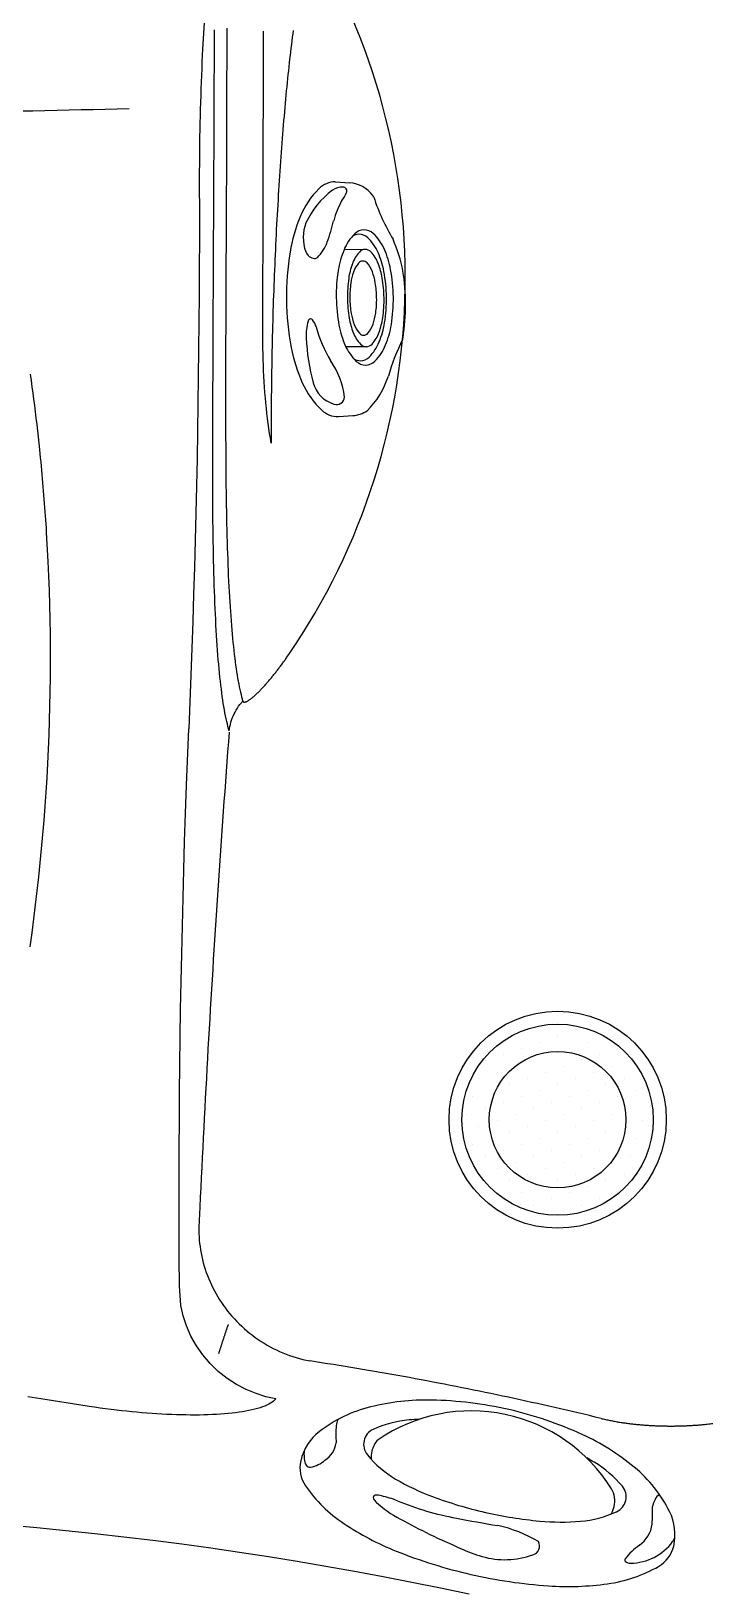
# Model space of a CAD drawing. Extents: x 832 to 912, y 781 to 934.
# Drawn here: x 856.48 to 868.95, y 820.45 to 848.98 of the extents above; entities that cross this region are included whole.
import ezdxf

# ---------------------------------------------------------------- set-up
doc = ezdxf.new("R2010")
doc.units = 0
doc.header["$MEASUREMENT"] = 0
for name, color, linetype in [('1', 4, 'Continuous'), ('DIM', 3, 'Continuous'), ('SPA', 2, 'Continuous')]:
    doc.layers.add(name, color=color, linetype=linetype)

# ---------------------------------------------------------------- blocks, each defined once
blk = doc.blocks.new('94JET')
at = {"layer": '1', "color": 2}
for p, q in [((0.921, 2.15), (1.187, 2.128)), ((1.45, 0.905), (1.065, 0.905)), ((1.45, -0.876), (1.076, -0.876)), ((0.921, -2.15), (1.195, -2.132))]:
    blk.add_line(p, q, dxfattribs=at)
blk.add_lwpolyline([(0.921, 2.15, 0.194525), (0.62, 2.028, 0.099704), (0.27, 1.52, 0.05735), (0.077, 0.875, 0.043939), (0, 0, 0.043939), (0.077, -0.875, 0.05735), (0.27, -1.52, 0.099704), (0.62, -2.028, 0.194525), (0.921, -2.15, 0.194525)], format="xyb", dxfattribs=at)
for points in [[(1.956, 0.027, 0.043317), (1.912, 0.531, 0.056661), (1.803, 0.902, 0.099192), (1.604, 1.195, 0.196409), (1.433, 1.265, 0.196409), (1.263, 1.195, 0.099192), (1.064, 0.902, 0.056661), (0.954, 0.531, 0.043317), (0.911, 0.027, 0.043317), (0.954, -0.477, 0.056661), (1.064, -0.849, 0.099192), (1.263, -1.142, 0.196409), (1.433, -1.211, 0.196409), (1.604, -1.142, 0.099192), (1.803, -0.849, 0.056661), (1.912, -0.477, 0.043317)], [(1.45, -0.876, 0.211502), (1.556, -0.829, 0.094638), (1.687, -0.615, 0.051331), (1.756, -0.349, 0.038645), (1.785, 0.015, 0.038645), (1.756, 0.378, 0.051331), (1.687, 0.644, 0.094638), (1.556, 0.858, 0.211502), (1.45, 0.905, 0.211502), (1.344, 0.858, 0.094638), (1.213, 0.644, 0.051331), (1.143, 0.378, 0.038645), (1.115, 0.015, 0.038645), (1.143, -0.349, 0.051331), (1.213, -0.615, 0.094638), (1.344, -0.829, 0.211502)]]:
    blk.add_lwpolyline(points, format="xyb", close=True, dxfattribs=at)
at = {"layer": '1', "color": 3}
for points in [[(1.83, 0.027, 0.043317), (1.789, 0.498, 0.056661), (1.686, 0.846, 0.099192), (1.5, 1.12, 0.196409), (1.341, 1.185, 0.139465), (1.221, 1.151, 0.099192)], [(1.221, -1.097, 0.139465), (1.341, -1.131, 0.196409), (1.5, -1.066, 0.099192), (1.686, -0.792, 0.056661), (1.789, -0.445, 0.043317), (1.83, 0.027, 0.043317)]]:
    blk.add_lwpolyline(points, format="xyb", dxfattribs=at)
blk.add_lwpolyline([(1.405, -0.664, 0.216678), (1.482, -0.629, 0.092908), (1.578, -0.465, 0.049579), (1.629, -0.263, 0.037156), (1.65, 0.015, 0.037156), (1.629, 0.292, 0.049579), (1.578, 0.494, 0.092908), (1.482, 0.658, 0.216678), (1.405, 0.693, 0.216678), (1.328, 0.658, 0.092908), (1.232, 0.494, 0.049579), (1.18, 0.292, 0.037156), (1.16, 0.015, 0.037156), (1.18, -0.263, 0.049579), (1.232, -0.465, 0.092908), (1.328, -0.629, 0.216678)], format="xyb", close=True, dxfattribs=at)
for centre, radius, start, end in [((1.783, 0.735), 1.56, 125.9518, 154.4901), ((1.062, 1.678), 0.375, 90.333, 121.4248), ((1.061, 1.984), 0.0685, 330.254, 90.9551), ((2.518, 0.959), 1.705, 150.2332, 163.6622), ((0.571, 2.169), 0.592, 322.0648, 338.2692), ((-3.065, 2.471), 4.079, 339.6279, 345.3447), ((1.083, 1.125), 0.762, 158.3465, 199.0444), ((0.542, 0.942), 0.19, 200.0641, 264.4059), ((0.063, 1.308), 0.743, 313.5517, 339.6906), ((0.53, 0.818), 0.0654, 264.4059, 313.5517), ((1.29, -0.659), 0.939, 163.5628, 182.5916), ((0.458, -0.416), 0.0728, 137.8056, 161.5776), ((0.436, -0.396), 0.042, 36.1572, 137.8056), ((0.053, -0.676), 0.517, 19.6286, 36.1572), ((2.77, 0.041), 2.296, 193.6863, 210.4486), ((4.122, -0.595), 3.771, 181.612, 194.2575), ((-0.393, -1.943), 1.44, 5.8985, 34.7447), ((1.007, -1.384), 0.558, 194.4882, 252.9172), ((0.894, -1.781), 0.146, 249.6717, 354.5827)]:
    blk.add_arc(centre, radius, start, end, dxfattribs=at)
at = {"layer": '1', "color": 2}
for centre, radius, start, end in [((1.139, 1.557), 0.573, 35.9872, 85.3803), ((1.506, 1.824), 0.119, 17.5387, 35.9872), ((5.326, 3.031), 3.886, 197.5387, 210.0725), ((-0.387, 0.06), 2.563, 9.9192, 23.5403), ((-1.707, -0.062), 3.886, 350.2358, 8.3326), ((5.966, -2.677), 4.308, 153.4774, 163.0192), ((2.005, -0.701), 0.119, 333.4774, 350.2358), ((0.343, -0.913), 1.586, 314.1906, 341.365), ((1.155, -1.578), 0.556, 273.3737, 301.881)]:
    blk.add_arc(centre, radius, start, end, dxfattribs=at)
blk = doc.blocks.new('*X5')
at = {"color": 0}
for p, q in [((200.597, 336.892), (200.597, 336.892)), ((200.332, 336.627), (200.332, 336.627)), ((200.995, 336.76), (200.995, 336.76)), ((201.393, 336.627), (201.393, 336.627)), ((199.404, 336.229), (199.404, 336.229)), ((199.669, 336.494), (199.669, 336.494)), ((200.067, 336.362), (200.067, 336.362)), ((200.465, 336.229), (200.465, 336.229)), ((200.73, 336.494), (200.73, 336.494)), ((201.128, 336.362), (201.128, 336.362)), ((201.525, 336.229), (201.525, 336.229)), ((201.791, 336.494), (201.791, 336.494)), ((202.188, 336.362), (202.188, 336.362)), ((202.586, 336.229), (202.586, 336.229)), ((199.802, 336.097), (199.802, 336.097)), ((200.2, 335.964), (200.2, 335.964)), ((200.863, 336.097), (200.863, 336.097)), ((201.26, 335.964), (201.26, 335.964)), ((201.923, 336.097), (201.923, 336.097)), ((202.321, 335.964), (202.321, 335.964)), ((199.272, 335.566), (199.272, 335.566)), ((199.537, 335.832), (199.537, 335.832)), ((199.934, 335.699), (199.934, 335.699)), ((200.332, 335.566), (200.332, 335.566)), ((200.597, 335.832), (200.597, 335.832)), ((200.995, 335.699), (200.995, 335.699)), ((201.393, 335.566), (201.393, 335.566)), ((201.658, 335.832), (201.658, 335.832)), ((202.056, 335.699), (202.056, 335.699)), ((202.454, 335.566), (202.454, 335.566)), ((202.719, 335.832), (202.719, 335.832)), ((199.006, 335.301), (199.006, 335.301)), ((199.669, 335.434), (199.669, 335.434)), ((200.067, 335.301), (200.067, 335.301)), ((200.73, 335.434), (200.73, 335.434)), ((201.128, 335.301), (201.128, 335.301)), ((201.791, 335.434), (201.791, 335.434)), ((202.188, 335.301), (202.188, 335.301)), ((202.851, 335.434), (202.851, 335.434)), ((199.139, 334.903), (199.139, 334.903)), ((199.404, 335.169), (199.404, 335.169)), ((199.802, 335.036), (199.802, 335.036)), ((200.2, 334.903), (200.2, 334.903)), ((200.465, 335.169), (200.465, 335.169)), ((200.863, 335.036), (200.863, 335.036)), ((201.26, 334.903), (201.26, 334.903)), ((201.525, 335.169), (201.525, 335.169)), ((201.923, 335.036), (201.923, 335.036)), ((202.321, 334.903), (202.321, 334.903)), ((202.586, 335.169), (202.586, 335.169)), ((202.984, 335.036), (202.984, 335.036)), ((199.272, 334.506), (199.272, 334.506)), ((199.537, 334.771), (199.537, 334.771)), ((199.934, 334.638), (199.934, 334.638)), ((200.332, 334.506), (200.332, 334.506)), ((200.597, 334.771), (200.597, 334.771)), ((200.995, 334.638), (200.995, 334.638)), ((201.393, 334.506), (201.393, 334.506)), ((201.658, 334.771), (201.658, 334.771)), ((202.056, 334.638), (202.056, 334.638)), ((202.454, 334.506), (202.454, 334.506)), ((202.719, 334.771), (202.719, 334.771)), ((199.006, 334.241), (199.006, 334.241)), ((199.669, 334.373), (199.669, 334.373)), ((200.067, 334.241), (200.067, 334.241)), ((200.73, 334.373), (200.73, 334.373)), ((201.128, 334.241), (201.128, 334.241)), ((201.791, 334.373), (201.791, 334.373)), ((202.188, 334.241), (202.188, 334.241)), ((202.851, 334.373), (202.851, 334.373)), ((199.404, 334.108), (199.404, 334.108)), ((199.802, 333.975), (199.802, 333.975)), ((200.2, 333.843), (200.2, 333.843)), ((200.465, 334.108), (200.465, 334.108)), ((200.863, 333.975), (200.863, 333.975)), ((201.26, 333.843), (201.26, 333.843)), ((201.525, 334.108), (201.525, 334.108)), ((201.923, 333.975), (201.923, 333.975)), ((202.321, 333.843), (202.321, 333.843)), ((202.586, 334.108), (202.586, 334.108)), ((199.537, 333.71), (199.537, 333.71)), ((199.934, 333.578), (199.934, 333.578)), ((200.597, 333.71), (200.597, 333.71)), ((200.995, 333.578), (200.995, 333.578)), ((201.658, 333.71), (201.658, 333.71)), ((202.056, 333.578), (202.056, 333.578)), ((199.669, 333.312), (199.669, 333.312)), ((200.067, 333.18), (200.067, 333.18)), ((200.332, 333.445), (200.332, 333.445)), ((200.73, 333.312), (200.73, 333.312)), ((201.128, 333.18), (201.128, 333.18)), ((201.393, 333.445), (201.393, 333.445)), ((201.791, 333.312), (201.791, 333.312)), ((202.454, 333.445), (202.454, 333.445)), ((200.465, 333.047), (200.465, 333.047)), ((200.863, 332.915), (200.863, 332.915)), ((201.525, 333.047), (201.525, 333.047))]:
    blk.add_line(p, q, dxfattribs=at)
blk = doc.blocks.new('DRAIN')
at = {"layer": '1', "color": 2}
for radius in [1.75, 1.25]:
    blk.add_circle((0, 0), radius, dxfattribs=at)
at = {"layer": '1', "color": 3, "xscale": 0.8339416050646733, "yscale": 0.8339416050646733, "zscale": 0.8339416050646733}
blk.add_blockref('*X5', (-167.604, -279.291), dxfattribs=at)
blk = doc.blocks.new('LIGHT')
at = {"layer": '1', "color": 3}
for points in [[(2.026, 2.207, 0.13592), (1.794, 2.271, 0.082714), (1.648, 2.247, 0.082714)], [(1.648, -2.252, 0.082714), (1.794, -2.276, 0.189957), (2.102, -2.155)]]:
    blk.add_lwpolyline(points, format="xyb", dxfattribs=at)
for centre, radius, start, end in [((1.592, 2.879), 0.603, 95.8939, 118.7393), ((1.351, 3.325), 0.0962, 120.8909, 197.2751), ((1.739, 3.497), 0.517, 202.7326, 235.2979), ((1.767, 3.411), 0.47, 226.2502, 274.1869), ((2.415, 0.966), 2.069, 98.4951, 107.2413), ((2.135, 2.441), 0.572, 81.4651, 92.6384), ((1.143, 1.847), 0.277, 133.3005, 150.1209), ((0.983, 2.017), 0.0434, 15.6536, 133.3005), ((0.678, 1.932), 0.36, 357.2297, 15.6536), ((2.698, 0.962), 2.066, 150.3077, 165.1029), ((-0.736, 1.892), 1.773, 350.9444, 0.7444), ((12.717, -1.922), 12.491, 164.136, 169.7962), ((6.071, 0.735), 5.131, 170.1534, 182.7294), ((2.791, -0.246), 2.428, 167.2138, 177.1293), ((27.369, 1.315), 26.436, 181.7867, 183.4512), ((1.889, -0.205), 1.526, 176.9815, 212.3393), ((-1.456, -0.314), 2.437, 341.9435, 0.8708), ((0.749, -0.947), 0.166, 206.328, 312.8004), ((0.957, -2.76), 0.112, 148.2013, 201.1912), ((1.793, -2.575), 0.968, 193.4651, 246.5018), ((0.892, -2.72), 0.0365, 65.8579, 148.2013), ((0.452, -3.701), 1.112, 47.2493, 65.8579), ((1.588, -2.461), 0.569, 228.0526, 274.8017), ((-2.542, 18.31), 21.743, 281.0756, 281.9807), ((1.975, -3.347), 0.387, 54.7594, 90.5261), ((1.488, -3.324), 0.16, 239.8654, 281.1187)]:
    blk.add_arc(centre, radius, start, end, dxfattribs=at)
at = {"layer": 'DIM', "color": 2}
for points in [[(1.333, 3.5, 0.209822), (0.909, 3.314, 0.095183), (0.39, 2.475, 0.051908), (0.112, 1.429, 0.03914), (0, 0, 0.03914), (0.112, -1.429, 0.051908), (0.39, -2.475, 0.095183), (0.909, -3.314, 0.209822), (1.333, -3.5, 0.060021)], [(1.333, -3.5, 0.173718), (1.932, -3.286, 0.10438), (2.58, -2.475, 0.065343), (2.951, -1.415, 0.051489), (3.097, 0, 0.051489), (2.951, 1.415, 0.065343), (2.58, 2.475, 0.10438), (1.932, 3.286, 0.173718), (1.333, 3.5, 0.173718)], [(1.951, 2.453, 0.2324), (1.712, 2.335, 0.087202), (1.396, 1.733, 0.04448), (1.233, 1.004, 0.032932), (1.166, -0.003, 0.032932), (1.233, -1.009, 0.04448), (1.396, -1.739, 0.087202), (1.712, -2.34, 0.2324), (1.951, -2.458, 0.2324), (2.19, -2.34, 0.087202), (2.506, -1.739, 0.009351), (2.551, -1.588, 0.032932)], [(2.559, 1.554, 0.011086), (2.506, 1.733, 0.087202), (2.19, 2.335, 0.2324), (1.951, 2.453, 0.2324)]]:
    blk.add_lwpolyline(points, format="xyb", dxfattribs=at)
at = {"layer": 'DIM'}
blk.add_arc((-0.023, -0.01), 3.019, 314.7391, 47.2524, dxfattribs=at)
blk = doc.blocks.new('2010SOVEREIGN')
at = {"layer": 'SPA', "color": 3, "linetype": 'Continuous'}
for points in [[(27.476, 55.371), (27.467, 55.142), (27.457, 54.912), (27.447, 54.681), (27.437, 54.45), (27.427, 54.219), (27.417, 53.986), (27.407, 53.754), (27.396, 53.52), (27.385, 53.286), (27.374, 53.052), (27.363, 52.817), (27.352, 52.581), (27.341, 52.345), (27.329, 52.109), (27.317, 51.872), (27.305, 51.634), (27.293, 51.396), (27.281, 51.157), (27.255, 50.678)], [(27.441, 42.677), (27.441, 42.806), (27.441, 42.935), (27.441, 43.065), (27.441, 43.195), (27.441, 43.326), (27.441, 43.458), (27.441, 43.59), (27.442, 43.722), (27.442, 43.855), (27.442, 43.988), (27.443, 44.122), (27.443, 44.256), (27.444, 44.391), (27.444, 44.526), (27.445, 44.661), (27.445, 44.797), (27.446, 44.933), (27.446, 45.07), (27.447, 45.207), (27.447, 45.344), (27.448, 45.482), (27.449, 45.62), (27.449, 45.758), (27.45, 45.896), (27.45, 46.035), (27.451, 46.174), (27.452, 46.314), (27.452, 46.453), (27.453, 46.593), (27.454, 46.734), (27.454, 46.874), (27.455, 47.015), (27.456, 47.156), (27.456, 47.297), (27.457, 47.438), (27.458, 47.58), (27.458, 47.722), (27.459, 47.864), (27.459, 48.006), (27.46, 48.148), (27.461, 48.291), (27.461, 48.434), (27.462, 48.577), (27.463, 48.72), (27.463, 48.863), (27.464, 49.007), (27.464, 49.15), (27.465, 49.294), (27.466, 49.438), (27.466, 49.582), (27.467, 49.726), (27.467, 49.87), (27.468, 50.015), (27.468, 50.159), (27.469, 50.304), (27.469, 50.448), (27.47, 50.593), (27.47, 50.738), (27.47, 50.882), (27.471, 51.027)], [(28.366, 49.617), (28.366, 49.815), (28.367, 50.013), (28.367, 50.212), (28.368, 50.41), (28.368, 50.609), (28.369, 50.809), (28.369, 51.008)], [(27.255, 50.678), (27.249, 50.559), (27.243, 50.439), (27.238, 50.318), (27.233, 50.196), (27.228, 50.073), (27.223, 49.949), (27.219, 49.825), (27.215, 49.7), (27.211, 49.575), (27.208, 49.45), (27.205, 49.324), (27.203, 49.198), (27.2, 49.072), (27.199, 48.946), (27.197, 48.821), (27.196, 48.695), (27.195, 48.57), (27.194, 48.445), (27.194, 48.197)], [(25.909, 49.584), (25.691, 49.578), (25.472, 49.573), (25.252, 49.567), (25.032, 49.562), (24.812, 49.557), (24.591, 49.552), (24.369, 49.548), (24.147, 49.543), (23.925, 49.539)], [(28.358, 45.402), (28.358, 45.606), (28.358, 45.812), (28.358, 46.018), (28.359, 46.225), (28.359, 46.432), (28.359, 46.641), (28.36, 46.85), (28.36, 47.06), (28.36, 47.27), (28.361, 47.481), (28.361, 47.693), (28.362, 47.905), (28.362, 48.118), (28.362, 48.331), (28.363, 48.544), (28.364, 48.758), (28.364, 48.973), (28.365, 49.187), (28.366, 49.617)], [(27.194, 48.197), (27.195, 47.691), (27.195, 47.187), (27.193, 46.683), (27.19, 46.179), (27.187, 45.677), (27.182, 45.175), (27.176, 44.674), (27.169, 44.174), (27.161, 43.674), (27.152, 43.176), (27.141, 42.678), (27.13, 42.18), (27.117, 41.684), (27.104, 41.188), (27.089, 40.694), (27.074, 40.199), (27.057, 39.706), (27.039, 39.214), (27.001, 38.231)], [(24.275, 43.346), (24.263, 43.46), (24.25, 43.575), (24.238, 43.69), (24.225, 43.805), (24.211, 43.92), (24.197, 44.035), (24.183, 44.15), (24.169, 44.265), (24.154, 44.38), (24.138, 44.495), (24.123, 44.61), (24.107, 44.724)], [(28.509, 43.462), (28.494, 43.551), (28.48, 43.64), (28.467, 43.73), (28.454, 43.822), (28.443, 43.914), (28.432, 44.008), (28.421, 44.102), (28.412, 44.198), (28.403, 44.294), (28.395, 44.391), (28.388, 44.488), (28.382, 44.587), (28.376, 44.687), (28.371, 44.787), (28.367, 44.888), (28.364, 44.989), (28.361, 45.091), (28.359, 45.194), (28.358, 45.402)], [(24.4, 41.828), (24.396, 41.904), (24.391, 41.979), (24.385, 42.055), (24.38, 42.131), (24.375, 42.207), (24.369, 42.283), (24.364, 42.358), (24.358, 42.434), (24.352, 42.51), (24.345, 42.586), (24.339, 42.662), (24.333, 42.738), (24.326, 42.814), (24.319, 42.89), (24.312, 42.966), (24.305, 43.042), (24.298, 43.118), (24.29, 43.194), (24.275, 43.346)], [(27.742, 38.192), (27.73, 38.233), (27.718, 38.276), (27.707, 38.321), (27.696, 38.368), (27.685, 38.417), (27.674, 38.469), (27.663, 38.523), (27.653, 38.579), (27.643, 38.637), (27.633, 38.697), (27.624, 38.76), (27.614, 38.824), (27.605, 38.891), (27.597, 38.959), (27.588, 39.03), (27.58, 39.103), (27.572, 39.178), (27.564, 39.255), (27.556, 39.334), (27.549, 39.414), (27.542, 39.497), (27.535, 39.582), (27.528, 39.669), (27.522, 39.758), (27.516, 39.848), (27.51, 39.941), (27.504, 40.035), (27.499, 40.132), (27.494, 40.23), (27.489, 40.33), (27.484, 40.431), (27.48, 40.535), (27.476, 40.64), (27.472, 40.747), (27.468, 40.856), (27.465, 40.966), (27.461, 41.079), (27.458, 41.192), (27.456, 41.308), (27.453, 41.425), (27.451, 41.543), (27.449, 41.664), (27.447, 41.785), (27.445, 41.908), (27.444, 42.033), (27.443, 42.159), (27.442, 42.286), (27.441, 42.415), (27.441, 42.677)], [(24.099, 34.238), (24.134, 34.493), (24.168, 34.749), (24.2, 35.006), (24.23, 35.262), (24.259, 35.52), (24.285, 35.778), (24.31, 36.036), (24.334, 36.295), (24.355, 36.554), (24.375, 36.814), (24.393, 37.074), (24.409, 37.335), (24.423, 37.596), (24.436, 37.857), (24.446, 38.119), (24.455, 38.382), (24.462, 38.644), (24.467, 38.908), (24.471, 39.172), (24.472, 39.436), (24.472, 39.7), (24.469, 39.965), (24.465, 40.231), (24.459, 40.496), (24.451, 40.762), (24.441, 41.029), (24.43, 41.295), (24.4, 41.828)], [(26.83, 28.034), (26.827, 28.537), (26.825, 29.04), (26.824, 29.544), (26.824, 30.048), (26.826, 30.554), (26.829, 31.06), (26.833, 31.567), (26.838, 32.075), (26.845, 32.584), (26.853, 33.093), (26.862, 33.603), (26.872, 34.114), (26.884, 34.626), (26.896, 35.139), (26.911, 35.652), (26.926, 36.166), (26.943, 36.681), (26.961, 37.197), (27.001, 38.231)], [(28.595, 25.963), (28.414, 26.002), (28.232, 26.059), (28.051, 26.134), (27.873, 26.227), (27.702, 26.337), (27.541, 26.465), (27.393, 26.609), (27.258, 26.767), (27.141, 26.935), (27.042, 27.113), (26.961, 27.297), (26.901, 27.483), (26.859, 27.67), (26.83, 28.034)], [(27.723, 27.325), (27.719, 27.315), (27.715, 27.304), (27.711, 27.294), (27.708, 27.283), (27.704, 27.273), (27.7, 27.262), (27.697, 27.251), (27.693, 27.24), (27.689, 27.229), (27.685, 27.219), (27.682, 27.208), (27.678, 27.197), (27.674, 27.186), (27.671, 27.174), (27.667, 27.163), (27.663, 27.152), (27.66, 27.141), (27.656, 27.13), (27.652, 27.119), (27.649, 27.107), (27.645, 27.096), (27.641, 27.085), (27.638, 27.073), (27.634, 27.062), (27.63, 27.051), (27.626, 27.04), (27.623, 27.028), (27.619, 27.017), (27.615, 27.006), (27.612, 26.994), (27.608, 26.983), (27.604, 26.972), (27.601, 26.96), (27.597, 26.949), (27.593, 26.938), (27.59, 26.926), (27.586, 26.915), (27.582, 26.904), (27.579, 26.893), (27.575, 26.881), (27.571, 26.87), (27.568, 26.858), (27.564, 26.848), (27.562, 26.84), (27.559, 26.832), (27.556, 26.824), (27.553, 26.816), (27.55, 26.807), (27.544, 26.788)], [(32.129, 22.387), (31.607, 22.496), (31.084, 22.602), (30.56, 22.703), (30.035, 22.801), (29.51, 22.894), (28.984, 22.983), (28.457, 23.069), (27.93, 23.149), (27.402, 23.226), (26.873, 23.299), (26.344, 23.368), (25.814, 23.432), (25.284, 23.492), (24.754, 23.549), (24.223, 23.601), (23.691, 23.648)]]:
    blk.add_lwpolyline(points, dxfattribs=at)
at = {"layer": 'SPA', "color": 2, "linetype": 'Continuous'}
for points in [[(27.696, 51.058), (27.695, 50.917), (27.695, 50.775), (27.695, 50.634), (27.695, 50.493), (27.695, 50.351), (27.694, 50.21), (27.694, 50.069), (27.694, 49.929), (27.694, 49.788), (27.693, 49.647), (27.693, 49.507), (27.693, 49.366), (27.692, 49.226), (27.692, 49.086), (27.691, 48.946), (27.691, 48.806), (27.69, 48.667), (27.69, 48.527), (27.689, 48.388), (27.689, 48.249), (27.688, 48.11), (27.687, 47.971), (27.687, 47.833), (27.686, 47.694), (27.686, 47.556), (27.685, 47.418), (27.684, 47.28), (27.684, 47.143), (27.683, 47.006), (27.682, 46.869), (27.682, 46.732), (27.681, 46.596), (27.68, 46.46), (27.68, 46.324), (27.679, 46.188), (27.678, 46.053), (27.678, 45.918), (27.677, 45.783), (27.677, 45.649), (27.677, 45.515), (27.676, 45.381), (27.676, 45.248), (27.676, 45.115), (27.675, 44.983), (27.675, 44.85), (27.675, 44.719), (27.675, 44.588), (27.675, 44.457), (27.675, 44.327), (27.675, 44.197), (27.675, 44.067), (27.675, 43.939), (27.676, 43.81), (27.676, 43.682), (27.676, 43.555), (27.677, 43.428), (27.678, 43.302), (27.678, 43.177), (27.68, 42.927)], [(28.91, 51.02), (28.902, 50.957), (28.894, 50.894), (28.886, 50.829), (28.878, 50.764), (28.87, 50.697), (28.862, 50.63), (28.854, 50.562), (28.846, 50.493), (28.838, 50.424), (28.831, 50.353), (28.823, 50.282), (28.816, 50.21), (28.808, 50.137), (28.801, 50.063), (28.793, 49.989), (28.786, 49.913), (28.779, 49.837), (28.772, 49.761), (28.764, 49.683), (28.757, 49.605), (28.751, 49.526), (28.744, 49.447), (28.737, 49.367), (28.73, 49.286), (28.723, 49.204), (28.717, 49.122), (28.71, 49.04), (28.704, 48.956), (28.698, 48.872), (28.691, 48.788), (28.685, 48.703), (28.679, 48.617), (28.673, 48.531), (28.667, 48.444), (28.661, 48.357), (28.656, 48.27), (28.65, 48.182), (28.644, 48.093), (28.639, 48.004), (28.634, 47.915), (28.628, 47.825), (28.623, 47.735), (28.618, 47.644), (28.613, 47.554), (28.608, 47.463), (28.603, 47.371), (28.599, 47.279), (28.594, 47.188), (28.59, 47.095), (28.585, 47.003), (28.581, 46.91), (28.577, 46.818), (28.573, 46.725), (28.569, 46.632), (28.565, 46.539), (28.562, 46.446), (28.558, 46.352), (28.555, 46.259), (28.551, 46.166), (28.548, 46.072), (28.545, 45.979), (28.542, 45.886), (28.539, 45.793), (28.537, 45.7), (28.534, 45.607), (28.532, 45.514), (28.529, 45.421), (28.527, 45.329), (28.525, 45.237), (28.523, 45.144), (28.521, 45.053), (28.519, 44.961), (28.518, 44.87), (28.516, 44.779), (28.515, 44.688), (28.514, 44.598), (28.513, 44.508), (28.512, 44.418), (28.511, 44.329), (28.51, 44.24), (28.509, 44.152), (28.509, 44.064), (28.508, 43.976), (28.508, 43.889), (28.508, 43.803), (28.508, 43.717), (28.508, 43.631), (28.509, 43.462)], [(28.83, 39.59), (28.954, 39.775), (29.075, 39.963), (29.193, 40.153), (29.307, 40.345), (29.418, 40.539), (29.525, 40.735), (29.629, 40.933), (29.728, 41.132), (29.825, 41.334), (29.917, 41.537), (30.006, 41.742), (30.09, 41.949), (30.172, 42.157), (30.249, 42.366), (30.322, 42.577), (30.392, 42.79), (30.457, 43.003), (30.519, 43.218), (30.577, 43.433), (30.631, 43.65), (30.68, 43.868), (30.726, 44.087), (30.768, 44.306), (30.806, 44.526), (30.839, 44.747), (30.869, 44.968), (30.895, 45.19), (30.916, 45.412), (30.934, 45.635), (30.947, 45.858), (30.957, 46.081), (30.962, 46.304), (30.963, 46.527), (30.96, 46.751), (30.953, 46.974), (30.942, 47.197), (30.927, 47.42), (30.908, 47.642), (30.884, 47.864), (30.857, 48.086), (30.826, 48.307), (30.79, 48.527), (30.751, 48.747), (30.707, 48.966), (30.66, 49.184), (30.608, 49.402), (30.553, 49.618), (30.494, 49.833), (30.43, 50.047), (30.363, 50.26), (30.292, 50.472), (30.217, 50.682), (30.138, 50.891), (29.969, 51.305)], [(27.68, 42.927), (27.681, 42.805), (27.682, 42.684), (27.683, 42.564), (27.685, 42.446), (27.687, 42.328), (27.689, 42.212), (27.691, 42.098), (27.694, 41.984), (27.696, 41.873), (27.699, 41.762), (27.702, 41.653), (27.706, 41.545), (27.709, 41.439), (27.713, 41.335), (27.717, 41.232), (27.721, 41.13), (27.725, 41.03), (27.73, 40.932), (27.735, 40.835), (27.74, 40.74), (27.745, 40.647), (27.751, 40.555), (27.756, 40.465), (27.762, 40.377), (27.768, 40.291), (27.775, 40.206), (27.781, 40.123), (27.788, 40.042), (27.795, 39.963), (27.802, 39.885), (27.809, 39.809), (27.817, 39.736), (27.825, 39.664), (27.833, 39.594), (27.841, 39.525), (27.85, 39.459), (27.858, 39.395), (27.867, 39.333), (27.876, 39.272), (27.886, 39.214), (27.895, 39.157), (27.905, 39.103), (27.915, 39.05), (27.925, 39), (27.935, 38.952), (27.946, 38.905), (27.957, 38.861), (27.968, 38.819), (27.99, 38.74)], [(27.99, 38.74), (27.992, 38.736), (27.994, 38.731), (27.997, 38.728), (28, 38.725), (28.004, 38.723), (28.008, 38.721), (28.013, 38.72), (28.018, 38.719), (28.023, 38.719), (28.029, 38.72), (28.035, 38.722), (28.042, 38.724), (28.049, 38.726), (28.057, 38.73), (28.065, 38.733), (28.073, 38.738), (28.082, 38.743), (28.091, 38.748), (28.1, 38.754), (28.109, 38.76), (28.119, 38.767), (28.129, 38.774), (28.139, 38.782), (28.149, 38.79), (28.16, 38.799), (28.17, 38.807), (28.181, 38.816), (28.192, 38.826), (28.203, 38.836), (28.214, 38.846), (28.225, 38.856), (28.236, 38.866), (28.248, 38.877), (28.259, 38.888), (28.271, 38.899), (28.282, 38.91), (28.293, 38.922), (28.305, 38.934), (28.316, 38.946), (28.328, 38.958), (28.34, 38.97), (28.351, 38.982), (28.363, 38.995), (28.374, 39.007), (28.386, 39.02), (28.398, 39.033), (28.409, 39.046), (28.421, 39.059), (28.432, 39.072), (28.444, 39.085), (28.455, 39.099), (28.467, 39.112), (28.478, 39.126), (28.49, 39.139), (28.501, 39.153), (28.513, 39.167), (28.524, 39.181), (28.535, 39.195), (28.547, 39.209), (28.558, 39.223), (28.569, 39.237), (28.581, 39.251), (28.592, 39.265), (28.603, 39.28), (28.614, 39.294), (28.625, 39.308), (28.636, 39.323), (28.647, 39.337), (28.658, 39.352), (28.669, 39.366), (28.68, 39.381), (28.691, 39.396), (28.702, 39.411), (28.713, 39.425), (28.724, 39.44), (28.735, 39.455), (28.745, 39.47), (28.756, 39.485), (28.767, 39.5), (28.777, 39.515), (28.788, 39.53), (28.798, 39.545), (28.809, 39.56), (28.83, 39.59)], [(27.742, 38.192), (27.747, 38.232), (27.754, 38.271), (27.762, 38.31), (27.773, 38.35), (27.785, 38.389), (27.798, 38.427), (27.814, 38.465), (27.831, 38.503), (27.849, 38.539), (27.869, 38.575), (27.891, 38.61), (27.914, 38.645), (27.938, 38.678), (27.99, 38.74)], [(27.74, 38.172), (27.726, 37.991), (27.712, 37.81), (27.699, 37.629), (27.685, 37.448), (27.672, 37.267), (27.658, 37.085), (27.645, 36.904), (27.632, 36.723), (27.619, 36.542), (27.606, 36.361), (27.593, 36.18), (27.581, 35.999), (27.568, 35.818), (27.556, 35.636), (27.544, 35.455), (27.532, 35.274), (27.52, 35.093), (27.508, 34.912), (27.496, 34.73), (27.484, 34.549), (27.473, 34.368), (27.461, 34.187), (27.45, 34.006), (27.439, 33.824), (27.428, 33.643), (27.417, 33.462), (27.406, 33.281), (27.395, 33.099), (27.384, 32.918), (27.374, 32.737), (27.363, 32.555), (27.353, 32.374), (27.343, 32.193), (27.333, 32.011), (27.323, 31.83), (27.313, 31.649), (27.303, 31.467), (27.294, 31.286), (27.284, 31.105), (27.275, 30.923), (27.265, 30.742), (27.256, 30.561), (27.247, 30.379), (27.238, 30.198), (27.229, 30.016), (27.22, 29.835), (27.212, 29.654), (27.203, 29.472), (27.186, 29.109)], [(27.186, 29.109), (27.186, 29.049), (27.187, 28.99), (27.19, 28.93), (27.194, 28.87), (27.2, 28.81), (27.207, 28.75), (27.216, 28.69), (27.227, 28.63), (27.239, 28.571), (27.252, 28.512), (27.267, 28.453), (27.284, 28.394), (27.302, 28.335), (27.322, 28.277), (27.343, 28.22), (27.366, 28.162), (27.39, 28.105), (27.416, 28.049), (27.443, 27.993), (27.471, 27.938), (27.501, 27.884), (27.533, 27.83), (27.566, 27.776), (27.6, 27.724), (27.636, 27.672), (27.673, 27.621), (27.712, 27.571), (27.751, 27.522), (27.792, 27.474), (27.835, 27.427), (27.878, 27.38), (27.923, 27.335), (27.969, 27.291), (28.017, 27.248), (28.065, 27.206), (28.115, 27.166), (28.165, 27.126), (28.217, 27.088), (28.27, 27.051), (28.323, 27.015), (28.378, 26.981), (28.433, 26.948), (28.49, 26.917), (28.547, 26.887), (28.605, 26.858), (28.664, 26.831), (28.723, 26.806), (28.783, 26.782), (28.844, 26.759), (28.905, 26.738), (28.967, 26.719), (29.029, 26.701), (29.091, 26.685), (29.217, 26.658)], [(34.543, 25.604), (34.437, 25.63), (34.332, 25.655), (34.226, 25.681), (34.12, 25.706), (34.015, 25.73), (33.909, 25.755), (33.803, 25.779), (33.697, 25.804), (33.591, 25.828), (33.485, 25.852), (33.379, 25.875), (33.273, 25.899), (33.167, 25.922), (33.061, 25.946), (32.955, 25.969), (32.849, 25.991), (32.742, 26.014), (32.636, 26.036), (32.53, 26.059), (32.424, 26.081), (32.317, 26.103), (32.211, 26.124), (32.104, 26.146), (31.998, 26.167), (31.891, 26.188), (31.785, 26.209), (31.678, 26.23), (31.571, 26.25), (31.465, 26.271), (31.358, 26.291), (31.251, 26.311), (31.144, 26.331), (31.038, 26.351), (30.931, 26.37), (30.824, 26.389), (30.717, 26.408), (30.61, 26.427), (30.503, 26.446), (30.396, 26.465), (30.289, 26.483), (30.182, 26.501), (30.075, 26.519), (29.968, 26.537), (29.861, 26.555), (29.754, 26.573), (29.646, 26.59), (29.539, 26.607), (29.432, 26.624), (29.217, 26.658)], [(24.991, 25.852), (24.759, 25.891), (24.525, 25.928), (24.292, 25.964), (24.057, 25.999)], [(34.543, 25.604), (34.564, 25.599), (34.585, 25.594), (34.606, 25.59), (34.627, 25.585), (34.648, 25.58), (34.669, 25.576), (34.689, 25.572), (34.71, 25.568), (34.73, 25.564), (34.751, 25.56), (34.771, 25.556), (34.791, 25.552), (34.811, 25.549), (34.831, 25.545), (34.85, 25.542), (34.87, 25.538), (34.89, 25.535), (34.909, 25.532), (34.929, 25.529), (34.948, 25.526), (34.967, 25.523), (34.986, 25.521), (35.005, 25.518), (35.024, 25.516), (35.043, 25.513), (35.062, 25.511), (35.081, 25.508), (35.099, 25.506), (35.118, 25.504), (35.136, 25.502), (35.155, 25.5), (35.173, 25.498), (35.191, 25.496), (35.209, 25.494), (35.227, 25.492), (35.245, 25.491), (35.263, 25.489), (35.281, 25.488), (35.299, 25.486), (35.317, 25.485), (35.334, 25.483), (35.352, 25.482), (35.369, 25.481), (35.387, 25.48), (35.404, 25.478), (35.422, 25.477), (35.439, 25.476), (35.456, 25.475), (35.473, 25.474), (35.49, 25.473), (35.507, 25.473), (35.524, 25.472), (35.541, 25.471), (35.558, 25.47), (35.575, 25.47), (35.592, 25.469), (35.609, 25.469), (35.626, 25.468), (35.642, 25.468), (35.659, 25.467), (35.676, 25.467), (35.693, 25.466), (35.71, 25.466), (35.727, 25.466), (35.745, 25.466), (35.762, 25.465), (35.779, 25.465), (35.796, 25.465), (35.813, 25.465), (35.831, 25.465), (35.848, 25.465), (35.865, 25.465), (35.883, 25.465), (35.9, 25.466), (35.917, 25.466), (35.935, 25.466), (35.952, 25.466), (35.969, 25.467), (35.986, 25.467), (36.004, 25.468), (36.021, 25.468), (36.038, 25.469), (36.055, 25.469), (36.073, 25.47), (36.09, 25.471), (36.107, 25.471), (36.124, 25.472), (36.141, 25.473), (36.159, 25.474), (36.176, 25.475), (36.193, 25.476), (36.21, 25.477), (36.228, 25.478), (36.245, 25.479), (36.262, 25.48), (36.279, 25.482), (36.296, 25.483), (36.313, 25.484), (36.33, 25.485), (36.346, 25.487), (36.363, 25.488), (36.38, 25.49), (36.398, 25.491), (36.417, 25.493), (36.439, 25.495), (36.462, 25.497), (36.487, 25.5), (36.513, 25.503), (36.539, 25.506), (36.565, 25.509), (36.591, 25.512)], [(28.595, 25.963), (28.576, 25.942), (28.553, 25.922), (28.527, 25.902), (28.497, 25.883), (28.465, 25.865), (28.43, 25.848), (28.391, 25.831), (28.349, 25.815), (28.305, 25.8), (28.258, 25.785), (28.208, 25.772), (28.155, 25.759), (28.1, 25.747), (28.043, 25.736), (27.984, 25.726), (27.922, 25.716), (27.858, 25.708), (27.793, 25.7), (27.725, 25.693), (27.655, 25.687), (27.583, 25.682), (27.51, 25.677), (27.435, 25.674), (27.358, 25.671), (27.279, 25.669), (27.199, 25.667), (27.118, 25.667), (27.035, 25.667), (26.95, 25.668), (26.865, 25.669), (26.778, 25.672), (26.69, 25.675), (26.6, 25.679), (26.51, 25.684), (26.42, 25.689), (26.329, 25.695), (26.237, 25.702), (26.145, 25.709), (26.053, 25.717), (25.961, 25.726), (25.868, 25.735), (25.775, 25.745), (25.678, 25.756), (25.58, 25.768), (25.48, 25.781), (25.379, 25.794), (25.279, 25.808), (25.18, 25.822), (24.991, 25.852)]]:
    blk.add_lwpolyline(points, dxfattribs=at)
at = {"layer": 'SPA', "color": 3, "linetype": 'Continuous'}
blk.add_circle((33.749, 31.074), 1.987, dxfattribs=at)
at = {"layer": '1', "color": 2, "rotation": 0.7397084750534031}
blk.add_blockref('94JET', (28.789, 46.085), dxfattribs=at)
at = {"layer": '1', "rotation": 270}
blk.add_blockref('DRAIN', (33.749, 31.074), dxfattribs=at)
at = {"layer": 'DIM', "rotation": 77.12511485668134}
blk.add_blockref('LIGHT', (32.164, 22.748), dxfattribs=at)

msp = doc.modelspace()

# ---------------------------------------------------------------- block references
at = {"layer": '1'}
msp.add_blockref('2010SOVEREIGN', (832.36, 797.97), dxfattribs=at)

doc.saveas('drawing.dxf')
